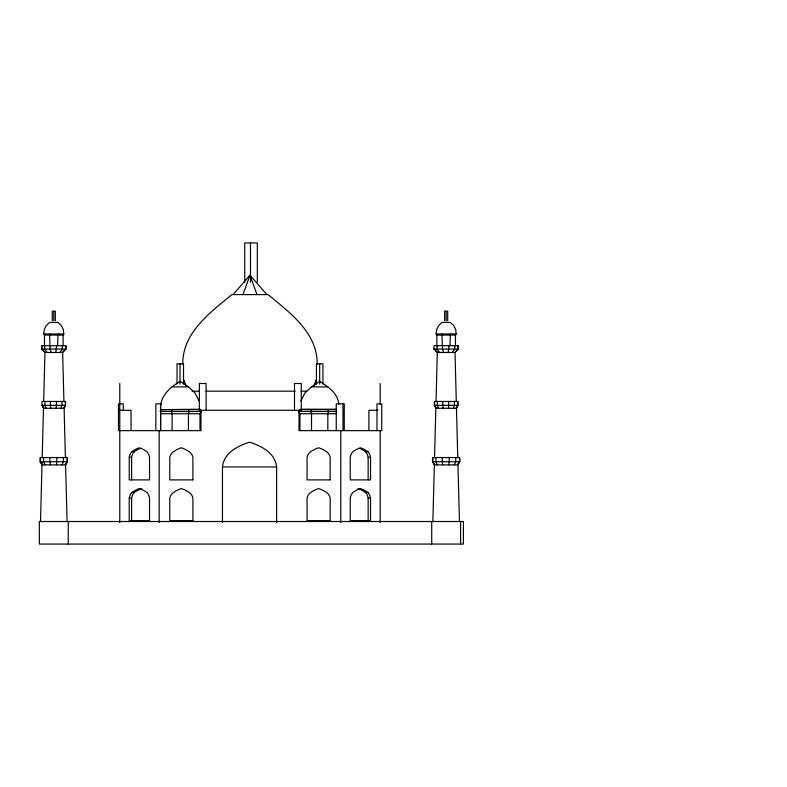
<?xml version="1.0" encoding="UTF-8"?>
<svg xmlns="http://www.w3.org/2000/svg" width="787" height="787" viewBox="0 0 787 787"><rect width="100%" height="100%" fill="white"/><g stroke="black" fill="none" stroke-linecap="round" stroke-linejoin="round"><path stroke-width="1.18" d="M188.477 409.633L189.096 411.483L188.437 413.736L188.437 430.341M327.874 409.633L328.494 411.483L327.835 413.736L327.835 430.341M40.511 521.515L42.055 462.717M42.183 457.808L43.541 406.358M43.669 401.459L44.957 352.458L41.622 349.074L41.622 345.69L65.96 345.69L65.96 349.074L62.635 352.458L44.957 352.458M432.87 521.515L434.385 463.937M434.552 457.808L435.87 407.587M436.028 401.459L437.316 352.458L433.991 349.074L433.991 345.69L458.329 345.69L458.329 349.074L455.004 352.458L437.316 352.458M182.761 364.194C182.476 332.616 210.04 312.754 231.85 294.594L268.111 294.594C289.921 312.754 317.476 332.616 317.191 364.194M56.172 408.256L56.516 401.468M448.531 408.256L448.875 401.468M44.485 345.69L44.485 335.046L43.747 333.983L44.279 329.507L46.325 325.484L49.63 322.414L57.953 322.414L61.268 325.484L63.314 329.507L63.845 333.983L63.098 335.046L63.098 345.69M200.065 409.633L160.499 409.633C159.731 396.628 169.766 387.155 180.282 381.351L188.467 386.87L194.979 392.91L199.013 400.819M436.854 345.69L436.854 335.046L436.106 333.983L436.647 329.507L438.693 325.484L441.999 322.414L450.321 322.414L453.627 325.484L455.673 329.507L456.214 333.983L455.466 335.046L455.466 345.69M56.507 464.891L56.939 457.552M448.875 464.891L449.308 457.552M55.838 352.458L56.605 345.69M448.206 352.458L448.974 345.69M222.455 522.489L222.455 466.966C223.793 453.096 237.635 445.895 249.538 442.205C261.432 445.895 275.283 453.096 276.621 466.966L276.621 522.489M57.963 333.983L57.648 345.69M450.321 333.983L450.016 345.69M314.043 385.719L315.862 380.239M60.992 408.256L62.035 405.344L62.035 401.468M453.361 408.256L454.404 405.344L454.404 401.468M242.976 294.594L249.981 275.243L266.872 294.594M62.016 464.891L63.334 461.743L63.334 457.552M454.384 464.891L455.703 461.743L455.703 457.552M63.885 408.256L65.351 405.344L65.351 401.468M456.253 408.256L457.709 405.344L457.709 401.468M300.949 400.819L304.972 392.91L311.485 386.87L319.679 381.351C328.081 386.614 337.918 393.333 338.803 404.125M65.567 405.344L64.081 408.256L43.511 408.256L42.026 405.344L42.026 401.468L65.567 401.468L65.567 405.344L42.026 405.344M457.926 405.344L456.44 408.256L435.88 408.256L434.394 405.344L434.394 401.468L457.926 401.468L457.926 405.344L434.394 405.344M65.321 464.891L67.17 461.743L67.17 457.552M457.69 464.891L459.539 461.743L459.539 457.552M67.416 461.743L65.537 464.891L42.045 464.891L40.167 461.743L40.167 457.552L67.416 457.552L67.416 461.743L40.167 461.743M459.785 461.743L457.906 464.891L434.414 464.891L432.535 461.743L432.535 457.552L459.785 457.552L459.785 461.743L432.535 461.743M59.979 352.458L62.311 349.074L62.311 345.69M452.348 352.458L454.679 349.074L454.679 345.69M199.987 430.341L199.987 413.736L201.039 412.231M233.08 294.594L249.981 275.243L256.975 294.594M62.468 352.458L65.734 349.074L65.734 345.69M454.837 352.458L458.103 349.074L458.103 345.69M43.747 333.983L63.845 333.983M436.106 333.983L456.214 333.983M44.485 335.046L63.098 335.046M436.854 335.046L455.466 335.046M41.622 349.074L65.96 349.074M433.991 349.074L458.329 349.074M172.087 386.87L188.467 386.87M311.485 386.87L327.864 386.87M191.989 391.188L199.013 391.188M205.968 391.188L295.145 391.188M300.949 391.188L306.802 391.188M161.522 403.849L155.856 403.849L155.856 430.637M200.075 409.22L160.499 409.633M301.047 409.22L335.99 409.22M299.896 409.633L335.98 409.633M119.781 410.283L131.055 410.283L131.055 430.371M377.917 410.283L368.896 410.283L368.896 430.371M160.036 411.483L201.561 411.483M298.391 411.483L336.806 411.483M199.987 413.736L160.578 413.736L160.578 430.341M298.922 412.231L299.975 413.736L335.921 413.736M119.781 430.637L200.951 430.637L200.951 410.283M131.872 451.718A47.968 33.92 -90 0 1 139.378 447.773A47.968 33.92 90 0 1 146.894 451.718A9.7 6.857 -90 0 1 149.54 457.355L149.54 479.893L129.225 479.893L129.225 457.355A9.7 6.857 -90 0 1 131.872 451.718L134.262 451.718A47.968 33.92 90 0 1 139.84 448.521M359.925 448.521A47.968 33.92 90 0 1 365.502 451.718L367.893 451.718A9.7 6.857 -90 0 1 370.539 457.355L370.539 479.893L350.225 479.893L350.225 457.355A9.7 6.857 -90 0 1 352.871 451.718A47.968 33.92 90 0 1 360.377 447.773A47.968 33.92 90 0 1 367.893 451.718M129.225 457.355L131.616 457.355A9.7 6.857 -90 0 1 134.262 451.718M365.502 451.718A9.7 6.857 -90 0 1 368.149 457.355L370.539 457.355M222.455 466.966L276.621 466.966M139.378 488.56A47.968 33.92 -90 0 1 146.894 492.505A9.7 6.857 -90 0 1 149.54 498.132L149.54 520.679L129.225 520.679L129.225 498.132A9.7 6.857 -90 0 1 131.872 492.505A47.968 33.92 90 0 1 139.378 488.56L141.778 488.56M357.987 488.56L360.377 488.56A47.968 33.92 90 0 1 367.893 492.505A9.7 6.857 -90 0 1 370.539 498.132L370.539 520.679L350.225 520.679L350.225 498.132A9.7 6.857 -90 0 1 352.871 492.505A47.968 33.92 90 0 1 360.377 488.56M131.872 492.505L134.262 492.505A47.968 33.92 90 0 1 139.84 489.307M359.925 489.307A47.968 33.92 90 0 1 365.502 492.505L367.893 492.505M129.225 498.132L131.616 498.132A9.7 6.857 -90 0 1 134.262 492.505M365.502 492.505A9.7 6.857 -90 0 1 368.149 498.132L370.539 498.132M434.217 349.074L437.483 352.458M45.115 352.458L41.849 349.074L41.849 345.69M439.53 352.458L437.031 349.074L437.031 345.69M47.161 352.458L44.662 349.074L44.662 345.69M434.631 464.891L432.791 461.743L432.791 457.552M42.262 464.891L40.422 461.743L40.422 457.552M436.067 408.256L434.611 405.344L434.611 401.468M42.242 405.344L43.698 408.256M437.346 464.891L435.929 461.743L435.929 457.552M44.977 464.891L43.57 461.743L43.57 457.552M438.438 408.256L437.326 405.344L437.326 401.468M46.079 408.256L44.957 405.344L44.957 401.468M184.089 380.239L185.919 385.719M443.504 352.458L442.51 349.074L442.51 345.69M51.145 352.458L50.142 349.074L50.142 345.69M441.999 333.983L442.304 345.69M49.63 333.983L49.945 345.69M442.638 464.891L442.078 457.552M50.27 464.891L49.709 457.552M443.071 408.256L442.628 401.468M50.712 408.256L50.26 401.468M455.004 352.458L456.293 401.459M456.45 407.587L457.768 457.808M457.936 463.937L459.451 521.515M62.635 352.458L63.924 401.459M64.081 407.587L65.41 457.808M65.567 463.937L67.082 521.515M311.485 409.633L310.865 411.483L311.514 413.736L311.514 430.341M172.087 409.633L171.468 411.483L172.117 413.736L172.117 430.341M460.602 521.515L460.602 544.063M447.695 320.752L447.695 311.19L444.625 311.19L444.625 320.752M446.16 311.19L446.16 320.752M431.719 521.515L431.719 544.063M380.17 383.485L380.17 404.193M380.17 430.637L380.17 522.489M376.973 430.637L376.973 403.849L381.754 403.849L381.754 430.637L299.001 430.637L299.001 410.283M368.149 457.355L368.149 479.893M368.149 498.132L368.149 520.679M344.263 430.637L344.263 403.849L336.256 403.849L336.256 430.637M343.024 403.849L343.024 430.637M340.781 430.637L340.781 522.45M322.926 384.086L322.926 363.83L316.433 363.83L316.433 384.086M319.679 363.83L319.679 384.086M299.975 413.736L299.975 430.341M294.505 410.283L294.505 383.485L301.264 383.485L301.264 410.283L199.347 410.283L199.347 383.485L206.105 383.485L206.105 410.283M257.31 282.218L257.31 242.937L244.737 242.937L244.737 282.218M250.482 242.937L250.482 282.218M183.528 384.086L183.528 363.83L177.036 363.83L177.036 384.086M180.026 363.83L180.026 384.086M160.637 403.849L160.637 430.637M159.171 430.637L159.171 522.45M131.616 457.355L131.616 479.893M131.616 498.132L131.616 520.679M123.264 409.938L123.264 403.849L118.483 403.849L118.483 430.637M119.781 383.485L119.781 522.489M68.243 521.515L68.243 544.063M55.326 320.752L55.326 311.19L52.267 311.19L52.267 320.752M53.791 311.19L53.791 320.752M192.894 479.893L169.785 479.893L169.785 457.355A8.834 8.834 0 0 1 173.445 451.718A31.214 31.214 0 0 1 181.335 447.773A31.214 31.214 0 0 1 189.234 451.718A8.834 8.834 0 0 1 192.894 457.355L192.894 479.893M330.176 479.893L307.068 479.893L307.068 457.355A8.834 8.834 0 0 1 310.727 451.718A31.214 31.214 0 0 1 318.617 447.773A31.214 31.214 0 0 1 326.516 451.718A8.834 8.834 0 0 1 330.176 457.355L330.176 479.893M192.894 520.679L169.785 520.679L169.785 498.132A8.834 8.834 0 0 1 173.445 492.505A31.214 31.214 0 0 1 181.335 488.56A31.214 31.214 0 0 1 189.234 492.505A8.834 8.834 0 0 1 192.894 498.132L192.894 520.679M330.176 520.679L307.068 520.679L307.068 498.132A8.834 8.834 0 0 1 310.727 492.505A31.214 31.214 0 0 1 318.617 488.56A31.214 31.214 0 0 1 326.516 492.505A8.834 8.834 0 0 1 330.176 498.132L330.176 520.679M463.415 521.515L39.35 521.515L39.35 544.063L463.415 544.063L463.415 521.515"/></g></svg>
